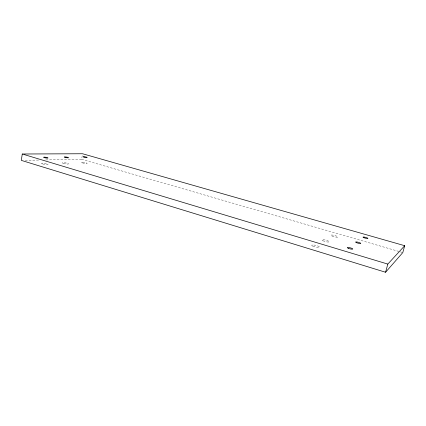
<?xml version="1.0" encoding="UTF-8"?>
<svg xmlns="http://www.w3.org/2000/svg" width="426" height="426" viewBox="0 0 426 426"><rect width="100%" height="100%" fill="white"/><g stroke="black" fill="none" stroke-linecap="round" stroke-linejoin="round"><path stroke-width="0.32" stroke-dasharray="2.13 1.6" d="M45.822 159.936L81.616 159.297L82.458 154.366M25.278 160.298L39.197 160.054M81.616 159.297L399.604 251.649M400.243 251.835L402.799 252.575M82.436 162.897A2.993 0.447 10.1 0 0 87.144 163.414A2.993 0.447 10.1 0 0 83.086 162.226A2.993 0.447 10.1 0 0 82.436 162.897M63.469 163.403A3.152 0.485 9.8 0 0 68.49 163.935A3.152 0.485 9.8 0 0 64.31 162.695A3.152 0.485 9.8 0 0 63.469 163.403M42.653 163.957A3.328 0.532 9.4 0 0 48.032 164.516A3.328 0.532 9.4 0 0 43.718 163.211A3.328 0.532 9.4 0 0 42.653 163.957M312.881 246.127A4.063 0.825 14.3 0 0 319.473 247.357A4.063 0.825 14.3 0 0 314.66 245.136A4.063 0.825 14.3 0 0 312.881 246.127M322.988 240.775A3.839 0.735 14.3 0 0 329.202 241.941A3.839 0.735 14.3 0 0 324.575 239.891A3.839 0.735 14.3 0 0 322.988 240.775M332.014 236.004A3.648 0.655 14.3 0 0 337.882 237.112A3.648 0.655 14.3 0 0 333.436 235.211A3.648 0.655 14.3 0 0 332.014 236.004"/><path stroke-width="0.64" d="M22.274 154.004L21.3 160.373L385.583 272.251L402.799 252.575L404.7 245.706L82.564 153.749L22.274 154.004L387.814 264.083L404.7 245.706M385.583 272.251L387.814 264.083M44.373 157.641A2.226 0.335 9.5 0 0 47.962 158.035A2.226 0.335 9.5 0 0 45.087 157.183A2.226 0.335 9.5 0 0 44.373 157.641M65.114 157.38A2.103 0.304 9.9 0 0 68.469 157.758A2.103 0.304 9.9 0 0 65.679 156.944A2.103 0.304 9.9 0 0 65.114 157.38M84.018 157.141A1.997 0.282 10.2 0 0 87.16 157.503A1.997 0.282 10.2 0 0 84.449 156.725A1.997 0.282 10.2 0 0 84.018 157.141M348.228 248.262A2.812 0.538 14.8 0 0 352.712 249.103A2.812 0.538 14.8 0 0 349.208 247.57A2.812 0.538 14.8 0 0 348.228 248.262M356.514 242.666A2.657 0.474 14.7 0 0 360.731 243.464A2.657 0.474 14.7 0 0 357.387 242.053A2.657 0.474 14.7 0 0 356.514 242.666M363.895 237.687A2.513 0.421 14.6 0 0 367.872 238.443A2.513 0.421 14.6 0 0 364.672 237.138A2.513 0.421 14.6 0 0 363.895 237.687"/></g></svg>
